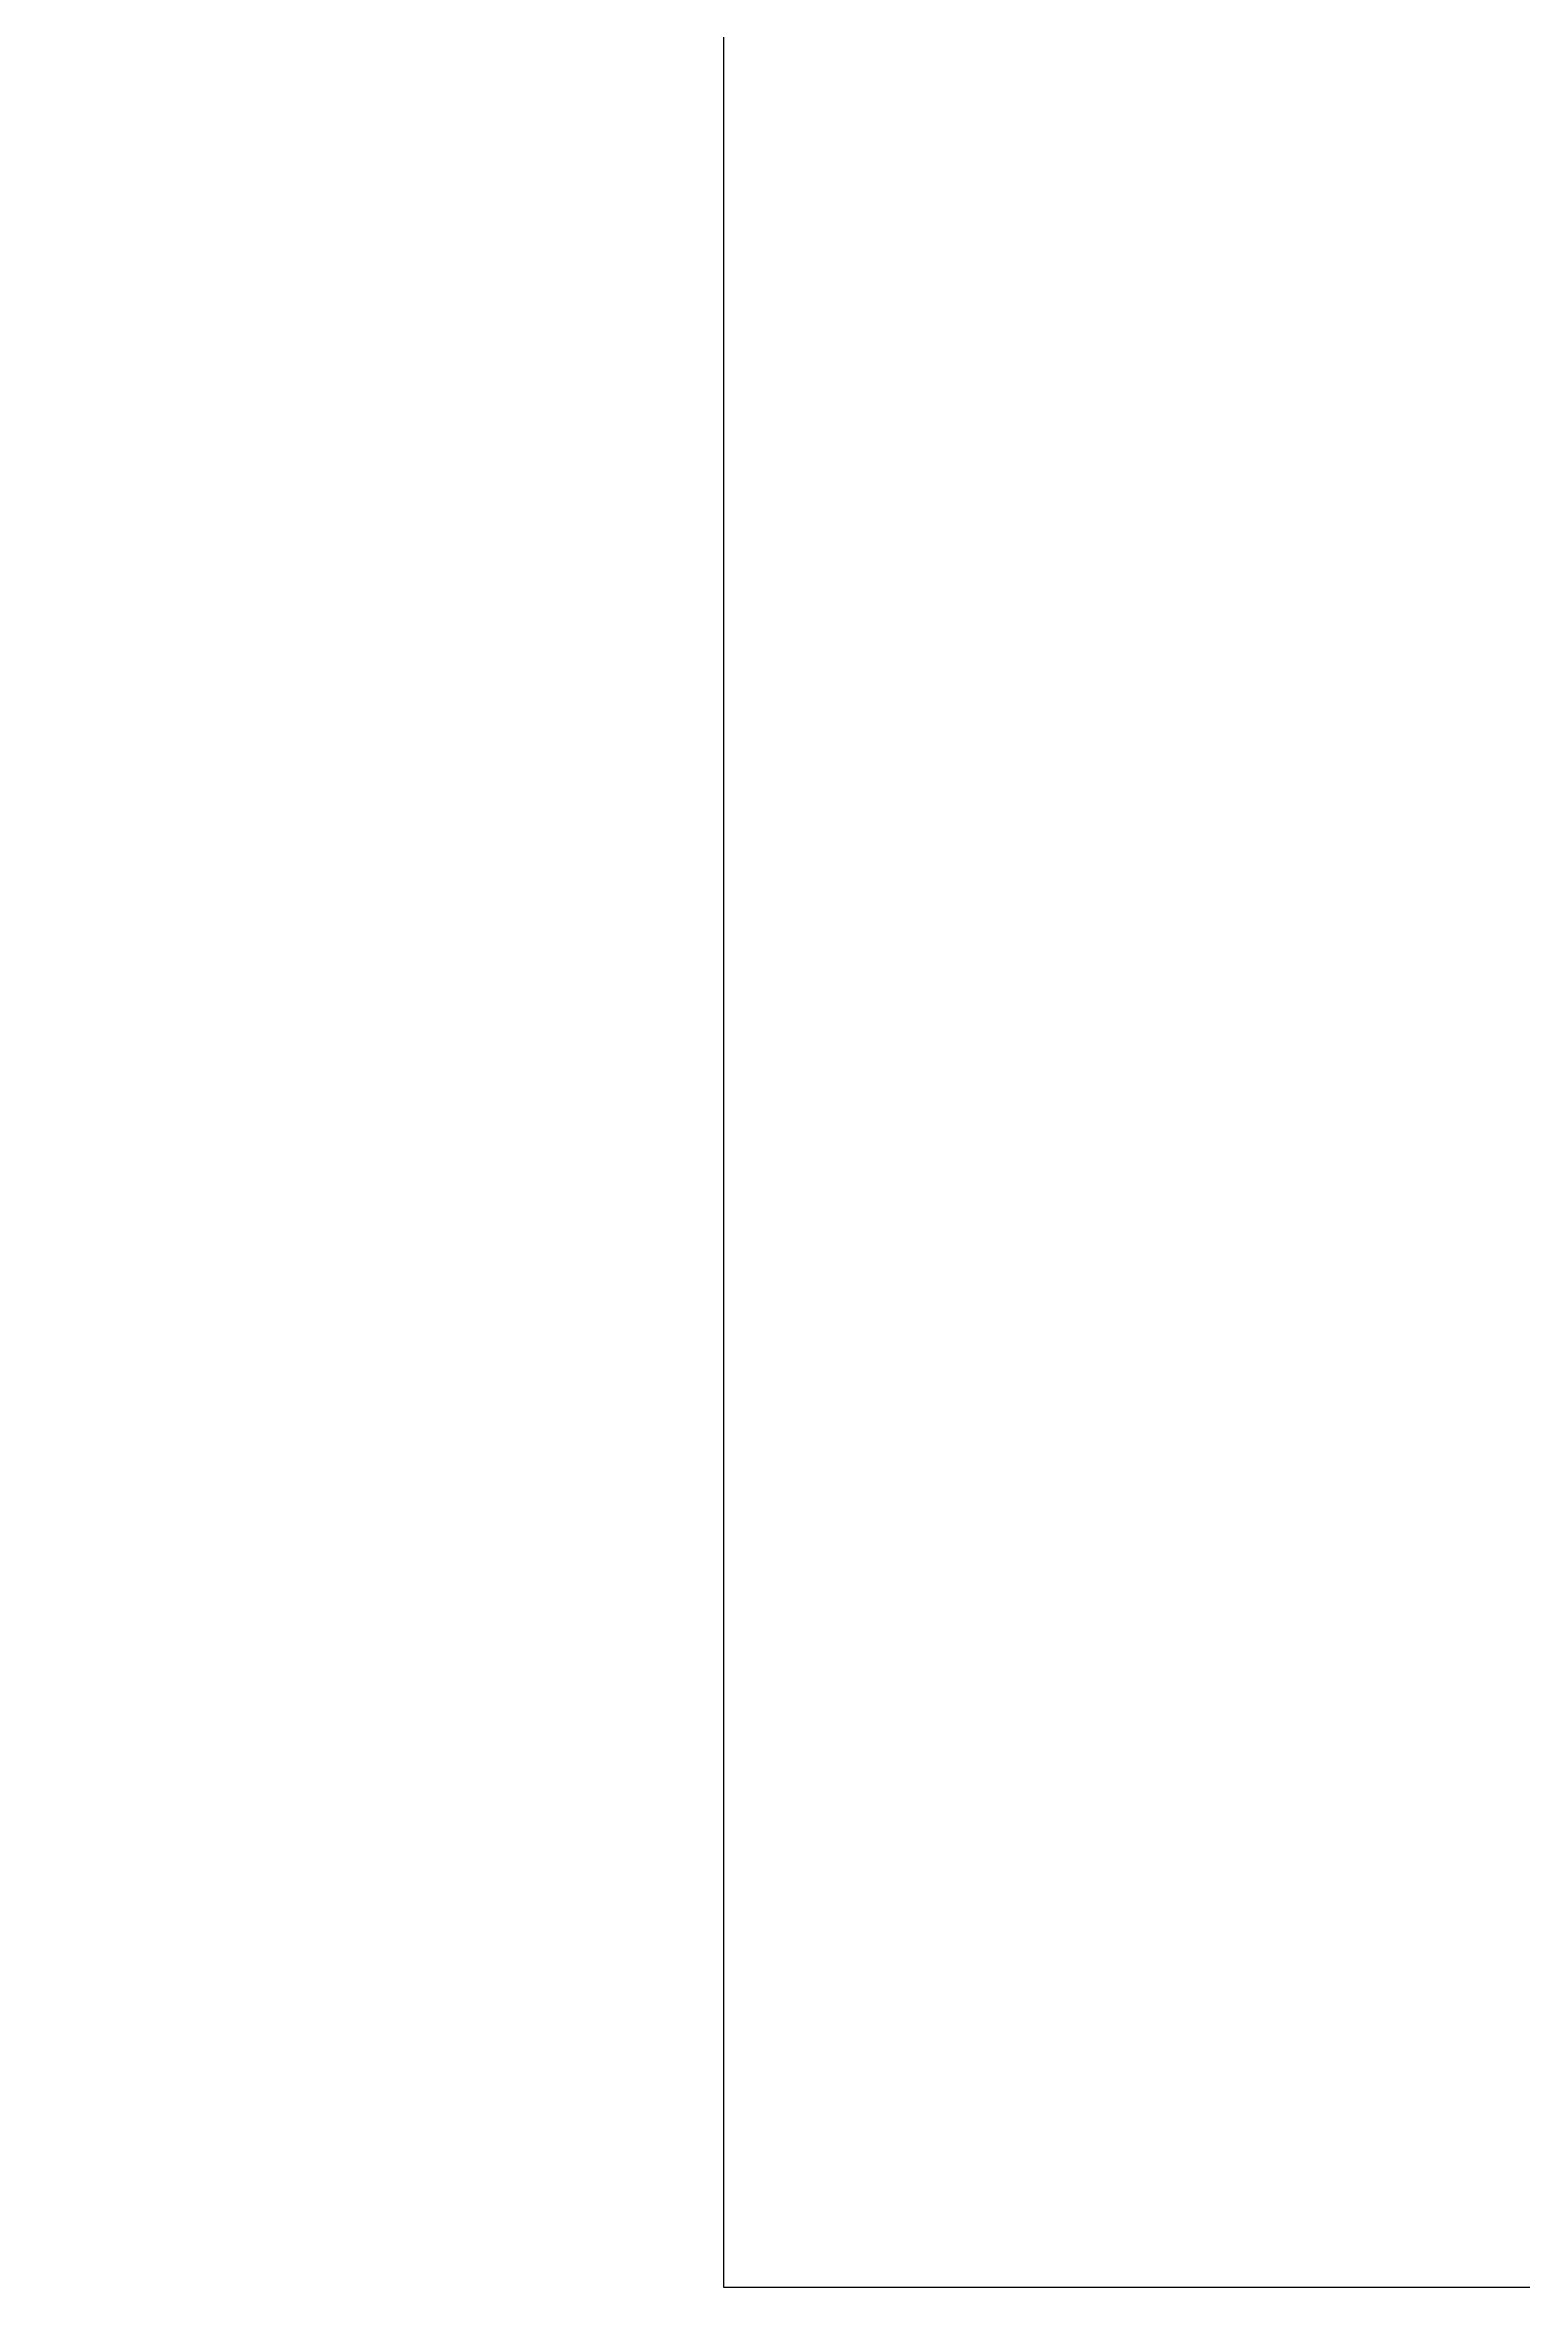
# Model space of a CAD drawing. Header units: millimetres. Extents: x 10462777 to 22643323, y 453826 to 1389191.
# Drawn here: x 11092227 to 11204560, y 471089 to 641569 of the extents above; entities that cross this region are included whole.
import ezdxf

# ---------------------------------------------------------------- set-up
doc = ezdxf.new("R2010")
doc.units = ezdxf.units.MM
doc.header["$LTSCALE"] = 200
doc.header["$MEASUREMENT"] = 0
doc.layers.get('0').update_dxf_attribs({"linetype": 'CONTINUOUS'})
doc.layers.add('EL', color=9, linetype='CONTINUOUS')
doc.styles.add('ROMANS', font='txt.shx ', dxfattribs={"bigfont": ' whgtxt.shx'})

msp = doc.modelspace()

# ---------------------------------------------------------------- linework, layer by layer
at = {"layer": 'EL', "ltscale": 10}
for p, q in [((11143820, 792772), (11143820, 471089)), ((11143820, 471089), (11714377, 471089))]:
    msp.add_line(p, q, dxfattribs=at)

# ---------------------------------------------------------------- texts
at = {"color": 7, "char_height": 562.5, "attachment_point": 6, "rotation": 180, "style": 'ROMANS'}
for insert in [(11123633.66422, 528599.92186), (11123733.28369, 528599.92186), (11123832.90316, 528599.92186), (11123932.52263, 528599.92186), (11124032.1421, 528599.92186), (11124131.76157, 528599.92186), (11124231.38104, 528599.92186), (11124331.00051, 528599.92186), (11124430.61998, 528599.92186), (11092226.55334, 496095.77714), (11092326.17281, 496095.77714), (11092425.79228, 496095.77714), (11092525.41175, 496095.77714), (11092625.03122, 496095.77714), (11092724.65069, 496095.77714), (11092824.27015, 496095.77714), (11092923.88962, 496095.77714), (11093023.50909, 496095.77714)]:
    msp.add_mtext('\\A1;  ', dxfattribs=dict(at, insert=insert))

doc.saveas('drawing.dxf')
